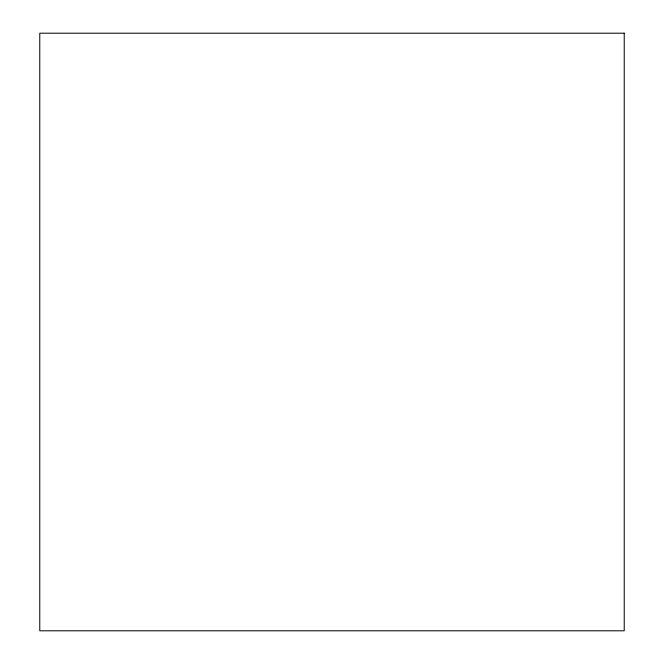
<?xml version="1.0" encoding="UTF-8"?>
<svg xmlns="http://www.w3.org/2000/svg" width="664" height="664" viewBox="0 0 664 664"><rect width="100%" height="100%" fill="white"/><g stroke="black" fill="none" stroke-linecap="round" stroke-linejoin="round"><path stroke-width="1" d="M624.226 33.2L39.774 33.2L39.774 630.8L624.226 630.8L624.226 33.2"/></g></svg>
